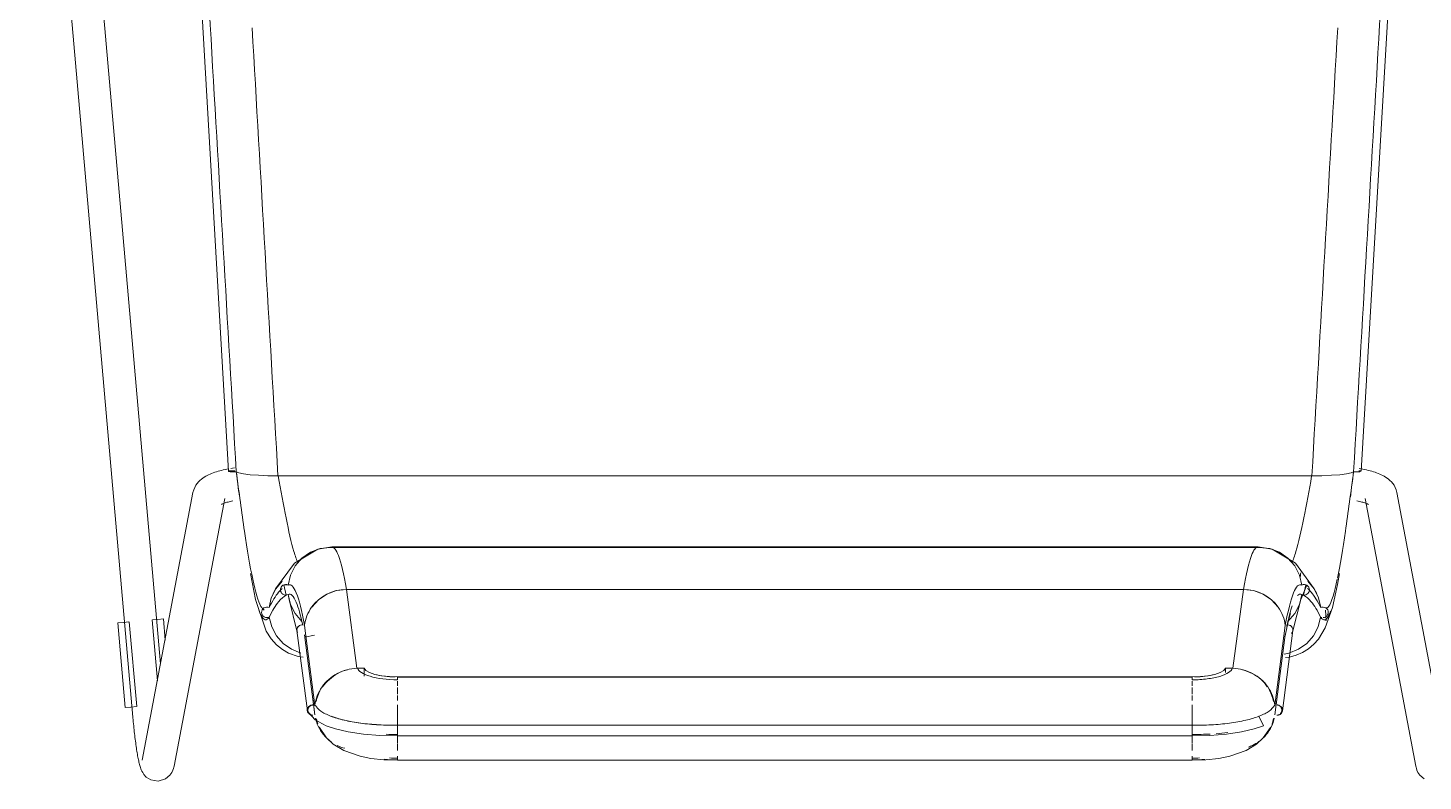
# Model space of a CAD drawing. Header units: millimetres. Extents: x 155927 to 295199, y -4084 to 97293.
# Drawn here: x 211228 to 211745, y 11464 to 11743 of the extents above; entities that cross this region are included whole.
import ezdxf

# ---------------------------------------------------------------- set-up
doc = ezdxf.new("R2010")
doc.units = ezdxf.units.MM
doc.header["$MEASUREMENT"] = 0
doc.layers.add('I-FURN', color=8, linetype='CONTINUOUS', lineweight=9)

msp = doc.modelspace()

# ---------------------------------------------------------------- linework, layer by layer
at = {"layer": 'I-FURN'}
for p, q in [((211227.78, 11930.76), (211266.73, 11487.43)), ((211277.03, 11507.3), (211239.74, 11931.81)), ((211282.93, 11910.63), (211302.21, 11578.72)), ((211741.74, 11910.63), (211722.45, 11578.72)), ((211297.13, 11578.36), (211297.73, 11578.56)), ((211297.73, 11578.56), (211298.35, 11578.74)), ((211298.35, 11578.74), (211298.98, 11578.91)), ((211298.98, 11578.91), (211299.62, 11579.07)), ((211299.62, 11579.07), (211300.28, 11579.23)), ((211300.28, 11579.23), (211300.95, 11579.37)), ((211300.95, 11579.37), (211301.63, 11579.5)), ((211301.63, 11579.5), (211302.32, 11579.63)), ((211302.21, 11578.72), (211302.28, 11578.78)), ((211302.29, 11578.67), (211302.21, 11578.72)), ((211302.28, 11578.78), (211302.22, 11578.72)), ((211302.22, 11578.72), (211302.29, 11578.67)), ((211302.46, 11578.83), (211302.28, 11578.78)), ((211302.28, 11578.78), (211302.46, 11578.83)), ((211302.29, 11578.67), (211302.48, 11578.62)), ((211302.48, 11578.62), (211302.29, 11578.67)), ((211302.75, 11578.87), (211302.46, 11578.83)), ((211302.46, 11578.83), (211302.75, 11578.87)), ((211302.48, 11578.62), (211302.78, 11578.58)), ((211302.78, 11578.57), (211302.48, 11578.62)), ((211303.13, 11578.9), (211302.75, 11578.87)), ((211302.75, 11578.87), (211303.13, 11578.9)), ((211302.78, 11578.58), (211303.17, 11578.54)), ((211303.16, 11578.54), (211302.78, 11578.57)), ((211303.02, 11579.75), (211303.74, 11579.85)), ((211303.58, 11578.93), (211303.13, 11578.9)), ((211303.13, 11578.9), (211303.58, 11578.93)), ((211303.62, 11578.52), (211303.16, 11578.54)), ((211303.17, 11578.54), (211303.62, 11578.52)), ((211304.08, 11578.94), (211303.58, 11578.93)), ((211303.58, 11578.93), (211304.07, 11578.94)), ((211303.62, 11578.52), (211304.11, 11578.51)), ((211304.11, 11578.51), (211303.62, 11578.52)), ((211303.74, 11579.85), (211304.47, 11579.95)), ((211304.07, 11578.94), (211304.57, 11578.93)), ((211304.57, 11578.93), (211304.08, 11578.94)), ((211304.11, 11578.51), (211304.61, 11578.52)), ((211304.61, 11578.52), (211304.11, 11578.51)), ((211304.61, 11578.52), (211305.08, 11578.53)), ((211305.08, 11578.53), (211304.61, 11578.52)), ((211305.98, 11578.13), (211305.08, 11578.53)), ((211305.08, 11578.53), (211305.98, 11578.13)), ((211719.58, 11578.53), (211718.68, 11578.13)), ((211718.68, 11578.13), (211719.58, 11578.53)), ((211719.58, 11578.53), (211720.05, 11578.52)), ((211720.05, 11578.52), (211719.58, 11578.53)), ((211720.05, 11578.52), (211720.55, 11578.51)), ((211720.55, 11578.51), (211720.05, 11578.52)), ((211720.55, 11578.51), (211721.04, 11578.52)), ((211721.05, 11578.52), (211720.55, 11578.51)), ((211721.04, 11578.52), (211721.5, 11578.54)), ((211721.5, 11578.54), (211721.05, 11578.52)), ((211721.5, 11578.54), (211721.88, 11578.58)), ((211721.89, 11578.57), (211721.5, 11578.54)), ((211721.91, 11578.87), (211721.53, 11578.9)), ((211721.53, 11578.9), (211721.91, 11578.87)), ((211722.34, 11579.63), (211721.64, 11579.75)), ((211721.88, 11578.58), (211722.18, 11578.62)), ((211722.19, 11578.62), (211721.89, 11578.57)), ((211722.2, 11578.83), (211721.91, 11578.87)), ((211721.91, 11578.87), (211722.2, 11578.83)), ((211723.04, 11579.5), (211722.34, 11579.63)), ((211722.45, 11578.72), (211722.38, 11578.78)), ((211722.39, 11578.78), (211722.45, 11578.72)), ((211723.72, 11579.37), (211723.04, 11579.5)), ((211724.39, 11579.23), (211723.72, 11579.37)), ((211725.04, 11579.07), (211724.39, 11579.23)), ((211725.69, 11578.91), (211725.04, 11579.07)), ((211726.32, 11578.74), (211725.69, 11578.91)), ((211726.93, 11578.56), (211726.32, 11578.74)), ((211727.54, 11578.36), (211726.93, 11578.56)), ((211289.65, 11572.76), (211290.08, 11573.55)), ((211290.08, 11573.55), (211290.57, 11574.24)), ((211290.57, 11574.24), (211291.08, 11574.83)), ((211291.08, 11574.83), (211291.6, 11575.35)), ((211291.6, 11575.35), (211292.13, 11575.8)), ((211292.13, 11575.8), (211292.66, 11576.21)), ((211292.66, 11576.21), (211293.2, 11576.56)), ((211293.2, 11576.56), (211293.74, 11576.89)), ((211293.74, 11576.89), (211294.27, 11577.18)), ((211294.27, 11577.18), (211294.82, 11577.45)), ((211294.82, 11577.45), (211295.38, 11577.7)), ((211295.38, 11577.7), (211295.95, 11577.94)), ((211295.95, 11577.94), (211296.54, 11578.16)), ((211296.54, 11578.16), (211297.13, 11578.36)), ((211307.72, 11577.77), (211305.98, 11578.13)), ((211305.98, 11578.13), (211307.73, 11577.77)), ((211310.19, 11577.46), (211307.73, 11577.77)), ((211307.73, 11577.77), (211310.23, 11577.45)), ((211313.28, 11577.22), (211310.22, 11577.45)), ((211310.23, 11577.45), (211313.33, 11577.22)), ((211316.8, 11577.06), (211313.33, 11577.22)), ((211313.33, 11577.22), (211316.86, 11577.06)), ((211316.86, 11577.06), (211320.63, 11577)), ((211320.55, 11577), (211317.27, 11577.05)), ((211320.63, 11577), (211704.03, 11577)), ((211704.03, 11577), (211320.63, 11577)), ((211704.03, 11577), (211707.8, 11577.06)), ((211707.8, 11577.06), (211704.11, 11577)), ((211707.8, 11577.06), (211711.34, 11577.22)), ((211711.34, 11577.22), (211707.86, 11577.06)), ((211711.34, 11577.22), (211714.44, 11577.45)), ((211714.44, 11577.45), (211711.38, 11577.22)), ((211714.44, 11577.45), (211716.93, 11577.77)), ((211716.93, 11577.77), (211714.47, 11577.46)), ((211716.93, 11577.77), (211718.68, 11578.13)), ((211718.68, 11578.13), (211716.94, 11577.77)), ((211728.13, 11578.16), (211727.54, 11578.36)), ((211728.71, 11577.94), (211728.13, 11578.16)), ((211729.28, 11577.7), (211728.71, 11577.94)), ((211729.84, 11577.45), (211729.28, 11577.7)), ((211730.39, 11577.18), (211729.84, 11577.45)), ((211730.93, 11576.89), (211730.39, 11577.18)), ((211731.47, 11576.56), (211730.93, 11576.89)), ((211732, 11576.21), (211731.47, 11576.56)), ((211732.54, 11575.8), (211732, 11576.21)), ((211733.07, 11575.35), (211732.54, 11575.8)), ((211733.59, 11574.83), (211733.07, 11575.35)), ((211734.1, 11574.24), (211733.59, 11574.83)), ((211734.58, 11573.55), (211734.1, 11574.24)), ((211735.02, 11572.76), (211734.58, 11573.55)), ((211289.02, 11570.88), (211270.21, 11471.58)), ((211282, 11469.35), (211300.81, 11568.64)), ((211289.02, 11570.88), (211289.28, 11571.86)), ((211289.28, 11571.86), (211289.65, 11572.76)), ((211723.85, 11568.64), (211742.66, 11469.35)), ((211735.38, 11571.86), (211735.02, 11572.76)), ((211735.64, 11570.88), (211735.38, 11571.86)), ((211754.45, 11471.58), (211735.64, 11570.88)), ((211299.59, 11566.41), (211299.62, 11566.43)), ((211299.62, 11566.43), (211299.69, 11566.47)), ((211299.69, 11566.47), (211299.78, 11566.52)), ((211299.78, 11566.52), (211299.93, 11566.59)), ((211299.93, 11566.59), (211300.13, 11566.68)), ((211300.13, 11566.68), (211300.36, 11566.77)), ((211300.36, 11566.77), (211300.63, 11566.88)), ((211300.63, 11566.88), (211300.93, 11566.98)), ((211300.93, 11566.98), (211301.27, 11567.09)), ((211301.27, 11567.09), (211301.63, 11567.2)), ((211301.63, 11567.2), (211302.03, 11567.31)), ((211302.03, 11567.31), (211302.45, 11567.41)), ((211302.45, 11567.41), (211302.89, 11567.52)), ((211302.89, 11567.52), (211303.36, 11567.62)), ((211303.36, 11567.62), (211303.86, 11567.71)), ((211721.3, 11567.62), (211720.81, 11567.71)), ((211721.77, 11567.52), (211721.3, 11567.62)), ((211722.22, 11567.41), (211721.77, 11567.52)), ((211722.64, 11567.31), (211722.22, 11567.41)), ((211723.03, 11567.2), (211722.64, 11567.31)), ((211723.4, 11567.09), (211723.03, 11567.2)), ((211723.73, 11566.98), (211723.4, 11567.09)), ((211724.04, 11566.88), (211723.73, 11566.98)), ((211724.31, 11566.77), (211724.04, 11566.88)), ((211724.54, 11566.68), (211724.31, 11566.77)), ((211724.73, 11566.59), (211724.54, 11566.68)), ((211724.89, 11566.52), (211724.73, 11566.59)), ((211724.97, 11566.47), (211724.89, 11566.52)), ((211725.05, 11566.43), (211724.97, 11566.47)), ((211725.07, 11566.41), (211725.05, 11566.43)), ((211335.29, 11549.79), (211326.64, 11544.67)), ((211332.58, 11548.67), (211329.44, 11546.5)), ((211329.45, 11546.49), (211332.58, 11548.66)), ((211335.44, 11549.86), (211332.26, 11548.49)), ((211336.15, 11550.03), (211332.58, 11548.67)), ((211332.58, 11548.66), (211336.15, 11550.02)), ((211340.48, 11550.65), (211335.44, 11549.86)), ((211336.15, 11550.02), (211339.94, 11550.5)), ((211339.94, 11550.5), (211336.15, 11550.03)), ((211339.94, 11550.5), (211684.72, 11550.5)), ((211684.72, 11550.5), (211339.94, 11550.5)), ((211379.39, 11550.66), (211340.48, 11550.66)), ((211684.19, 11550.66), (211379.39, 11550.66)), ((211684.19, 11550.65), (211689.22, 11549.86)), ((211684.72, 11550.5), (211688.51, 11550.02)), ((211688.52, 11550.03), (211684.72, 11550.5)), ((211688.51, 11550.02), (211692.08, 11548.66)), ((211692.09, 11548.67), (211688.52, 11550.03)), ((211689.22, 11549.86), (211692.4, 11548.49)), ((211689.38, 11549.79), (211698.03, 11544.67)), ((211692.08, 11548.66), (211695.22, 11546.49)), ((211695.22, 11546.5), (211692.09, 11548.67)), ((211326.64, 11544.67), (211319.65, 11535.14)), ((211326.93, 11543.62), (211325.18, 11540.23)), ((211325.19, 11540.23), (211326.94, 11543.61)), ((211329.44, 11546.5), (211326.93, 11543.62)), ((211326.94, 11543.61), (211329.45, 11546.49)), ((211697.73, 11543.62), (211695.22, 11546.5)), ((211695.22, 11546.49), (211697.73, 11543.61)), ((211699.48, 11540.23), (211697.73, 11543.62)), ((211697.73, 11543.61), (211699.48, 11540.23)), ((211698.03, 11544.67), (211705.01, 11535.14)), ((211310.32, 11540.81), (211312.23, 11531.15)), ((211322.11, 11537.9), (211319.7, 11535.06)), ((211319.71, 11535.06), (211322.11, 11537.9)), ((211325.18, 11540.23), (211324.29, 11536.51)), ((211700.38, 11536.51), (211699.48, 11540.23)), ((211702.56, 11537.9), (211704.95, 11535.06)), ((211704.96, 11535.06), (211702.56, 11537.9)), ((211713.61, 11536.74), (211714.34, 11540.81)), ((211319.7, 11535.06), (211318.06, 11531.74)), ((211318.07, 11531.73), (211319.71, 11535.06)), ((211319.65, 11535.14), (211318.76, 11533.39)), ((211321.45, 11534.76), (211321.52, 11535.25)), ((211321.51, 11535.25), (211321.45, 11534.76)), ((211321.52, 11534.27), (211321.45, 11534.76)), ((211321.45, 11534.76), (211321.51, 11534.27)), ((211321.7, 11535.71), (211321.51, 11535.25)), ((211321.51, 11534.27), (211321.7, 11533.81)), ((211321.52, 11535.25), (211321.71, 11535.71)), ((211321.71, 11533.81), (211321.52, 11534.27)), ((211322, 11536.11), (211321.7, 11535.71)), ((211321.7, 11533.81), (211322, 11533.4)), ((211321.71, 11535.71), (211322, 11536.11)), ((211322, 11533.41), (211321.71, 11533.81)), ((211322, 11536.11), (211322.38, 11536.43)), ((211322.38, 11536.43), (211322, 11536.11)), ((211322.38, 11533.09), (211322, 11533.41)), ((211322, 11533.4), (211322.38, 11533.09)), ((211322.38, 11536.43), (211322.83, 11536.63)), ((211322.83, 11536.63), (211322.38, 11536.43)), ((211322.83, 11532.89), (211322.38, 11533.09)), ((211322.38, 11533.09), (211322.83, 11532.89)), ((211325.36, 11536.53), (211322.48, 11536.48)), ((211322.77, 11536.61), (211323.61, 11532.72)), ((211322.83, 11536.63), (211323.32, 11536.71)), ((211323.32, 11536.71), (211322.83, 11536.63)), ((211323.32, 11532.81), (211322.83, 11532.89)), ((211322.83, 11532.89), (211323.32, 11532.8)), ((211323.32, 11536.71), (211323.82, 11536.67)), ((211323.82, 11536.67), (211323.32, 11536.71)), ((211323.82, 11532.85), (211323.32, 11532.81)), ((211323.32, 11532.8), (211323.82, 11532.84)), ((211323.82, 11536.67), (211324.29, 11536.51)), ((211324.29, 11536.51), (211323.82, 11536.67)), ((211324.29, 11533.01), (211323.82, 11532.85)), ((211323.82, 11532.84), (211324.29, 11533)), ((211324.29, 11533), (211325.18, 11529.29)), ((211324.65, 11531.16), (211324.32, 11533.02)), ((211338.66, 11533.11), (211335.55, 11531.03)), ((211342.21, 11534.43), (211338.66, 11533.11)), ((211345.98, 11534.9), (211342.21, 11534.43)), ((211349.84, 11505.63), (211345.98, 11534.9)), ((211345.98, 11534.9), (211678.69, 11534.9)), ((211678.69, 11534.9), (211345.98, 11534.9)), ((211678.69, 11534.9), (211674.83, 11505.63)), ((211682.46, 11534.43), (211678.69, 11534.9)), ((211686, 11533.11), (211682.46, 11534.43)), ((211689.12, 11531.03), (211686, 11533.11)), ((211699.48, 11529.29), (211700.38, 11533)), ((211700.02, 11531.16), (211702.19, 11536.48)), ((211700.37, 11536.51), (211700.84, 11536.67)), ((211700.84, 11532.85), (211700.37, 11533.01)), ((211700.85, 11536.67), (211700.38, 11536.51)), ((211700.38, 11533), (211700.85, 11532.84)), ((211700.84, 11536.67), (211701.34, 11536.71)), ((211701.34, 11532.81), (211700.84, 11532.85)), ((211701.34, 11536.71), (211700.85, 11536.67)), ((211700.85, 11532.84), (211701.34, 11532.8)), ((211701.05, 11532.72), (211701.89, 11536.61)), ((211701.34, 11536.71), (211701.83, 11536.63)), ((211701.84, 11536.63), (211701.34, 11536.71)), ((211701.83, 11532.89), (211701.34, 11532.81)), ((211701.34, 11532.8), (211701.84, 11532.89)), ((211701.83, 11536.63), (211702.28, 11536.43)), ((211702.28, 11533.09), (211701.83, 11532.89)), ((211702.29, 11536.43), (211701.84, 11536.63)), ((211701.84, 11532.89), (211702.29, 11533.09)), ((211702.28, 11536.43), (211702.67, 11536.11)), ((211702.67, 11533.41), (211702.28, 11533.09)), ((211702.67, 11536.11), (211702.29, 11536.43)), ((211702.29, 11533.09), (211702.67, 11533.4)), ((211702.67, 11536.11), (211702.96, 11535.71)), ((211702.96, 11535.71), (211702.67, 11536.11)), ((211702.96, 11533.81), (211702.67, 11533.41)), ((211702.67, 11533.4), (211702.96, 11533.81)), ((211702.96, 11535.71), (211703.15, 11535.25)), ((211703.15, 11535.25), (211702.96, 11535.71)), ((211703.15, 11534.27), (211702.96, 11533.81)), ((211702.96, 11533.81), (211703.15, 11534.27)), ((211703.15, 11535.25), (211703.21, 11534.76)), ((211703.22, 11534.76), (211703.15, 11535.25)), ((211703.21, 11534.76), (211703.15, 11534.27)), ((211703.15, 11534.27), (211703.22, 11534.76)), ((211704.95, 11535.06), (211706.59, 11531.73)), ((211706.6, 11531.74), (211704.96, 11535.06)), ((211705.01, 11535.14), (211705.9, 11533.39)), ((211711.72, 11528.22), (211713.61, 11536.74)), ((211312.23, 11531.15), (211316.22, 11519.43)), ((211314.51, 11526.83), (211314.45, 11526.34)), ((211314.46, 11526.34), (211314.52, 11526.82)), ((211314.7, 11527.29), (211314.51, 11526.83)), ((211314.52, 11526.82), (211314.7, 11527.28)), ((211314.7, 11527.28), (211314.99, 11527.69)), ((211314.98, 11527.69), (211314.7, 11527.29)), ((211315.36, 11528.01), (211314.98, 11527.69)), ((211314.99, 11527.69), (211315.37, 11528)), ((211315.81, 11528.21), (211315.36, 11528.01)), ((211315.37, 11528), (211315.82, 11528.21)), ((211316.3, 11528.3), (211315.81, 11528.21)), ((211315.82, 11528.21), (211316.31, 11528.3)), ((211316.8, 11528.27), (211316.3, 11528.3)), ((211316.31, 11528.3), (211316.81, 11528.27)), ((211317.28, 11528.12), (211316.8, 11528.27)), ((211316.81, 11528.27), (211317.28, 11528.12)), ((211318.06, 11531.74), (211317.28, 11528.12)), ((211317.28, 11528.12), (211318.07, 11531.73)), ((211327.61, 11519.54), (211324.65, 11531.16)), ((211325.18, 11529.29), (211326.93, 11525.9)), ((211335.55, 11531.03), (211333.06, 11528.29)), ((211691.61, 11528.29), (211689.12, 11531.03)), ((211697.05, 11519.54), (211700.02, 11531.16)), ((211697.73, 11525.9), (211699.48, 11529.29)), ((211706.59, 11531.73), (211707.39, 11528.12)), ((211707.39, 11528.12), (211706.6, 11531.74)), ((211707.39, 11528.12), (211707.86, 11528.27)), ((211707.86, 11528.27), (211707.39, 11528.12)), ((211707.86, 11528.27), (211708.36, 11528.3)), ((211708.36, 11528.3), (211707.86, 11528.27)), ((211708.36, 11528.3), (211708.85, 11528.21)), ((211708.85, 11528.21), (211708.36, 11528.3)), ((211708.85, 11528.21), (211709.3, 11528)), ((211709.3, 11528.01), (211708.85, 11528.21)), ((211709.04, 11520.59), (211711.72, 11528.22)), ((211709.41, 11523.39), (211709.22, 11527.24)), ((211709.68, 11527.69), (211709.3, 11528.01)), ((211709.3, 11528), (211709.68, 11527.69)), ((211709.68, 11527.69), (211709.97, 11527.28)), ((211709.97, 11527.29), (211709.68, 11527.69)), ((211710.15, 11526.83), (211709.97, 11527.29)), ((211709.97, 11527.28), (211710.15, 11526.82)), ((211710.21, 11526.34), (211710.15, 11526.83)), ((211710.15, 11526.82), (211710.21, 11526.34)), ((211261.16, 11522.45), (211263.2, 11522.63)), ((211263.92, 11491.04), (211261.16, 11522.45)), ((211263.2, 11522.63), (211265.26, 11522.81)), ((211268.15, 11491.41), (211265.39, 11522.82)), ((211273.84, 11523.57), (211275.82, 11500.96)), ((211273.96, 11523.58), (211276.02, 11523.76)), ((211276.02, 11523.76), (211278.07, 11523.94)), ((211278.76, 11516.04), (211278.07, 11523.94)), ((211314.45, 11526.34), (211314.53, 11525.85)), ((211314.53, 11525.85), (211314.46, 11526.34)), ((211314.73, 11525.4), (211314.53, 11525.85)), ((211314.53, 11525.85), (211314.72, 11525.4)), ((211314.72, 11525.4), (211315.02, 11525)), ((211315.03, 11525.01), (211314.73, 11525.4)), ((211315.02, 11525), (211315.41, 11524.7)), ((211315.41, 11524.7), (211315.03, 11525.01)), ((211315.87, 11524.51), (211315.41, 11524.7)), ((211315.41, 11524.7), (211315.87, 11524.5)), ((211316.36, 11524.43), (211315.87, 11524.51)), ((211315.87, 11524.5), (211316.36, 11524.43)), ((211316.86, 11524.47), (211316.36, 11524.43)), ((211316.36, 11524.43), (211316.86, 11524.47)), ((211317.33, 11524.64), (211316.86, 11524.47)), ((211316.86, 11524.47), (211317.33, 11524.64)), ((211317.33, 11524.64), (211318.23, 11521.01)), ((211326.93, 11525.9), (211329.44, 11523.02)), ((211328.97, 11521.64), (211328.52, 11521.45)), ((211329.46, 11521.72), (211328.97, 11521.64)), ((211329.96, 11521.68), (211329.46, 11521.72)), ((211334.27, 11491.83), (211330.43, 11521.53)), ((211690.39, 11491.83), (211694.24, 11521.53)), ((211695.47, 11523.49), (211694.09, 11517.2)), ((211695.2, 11521.72), (211694.71, 11521.68)), ((211695.69, 11521.64), (211695.2, 11521.72)), ((211695.22, 11523.02), (211697.73, 11525.9)), ((211696.22, 11525.93), (211695.47, 11523.49)), ((211696.15, 11521.45), (211695.69, 11521.64)), ((211706.43, 11521.01), (211707.33, 11524.64)), ((211707.8, 11524.47), (211707.33, 11524.64)), ((211707.33, 11524.64), (211707.81, 11524.47)), ((211708.24, 11523.71), (211709.41, 11523.39)), ((211708.8, 11524.51), (211708.3, 11524.43)), ((211708.3, 11524.43), (211708.8, 11524.5)), ((211709.25, 11524.7), (211708.8, 11524.51)), ((211708.8, 11524.5), (211709.25, 11524.7)), ((211709.64, 11525.01), (211709.25, 11524.7)), ((211709.25, 11524.7), (211709.64, 11525)), ((211709.94, 11525.4), (211709.64, 11525.01)), ((211709.64, 11525), (211709.94, 11525.4)), ((211710.13, 11525.85), (211709.94, 11525.4)), ((211709.94, 11525.4), (211710.14, 11525.85)), ((211710.21, 11526.34), (211710.13, 11525.85)), ((211710.14, 11525.85), (211710.21, 11526.34)), ((211316.22, 11519.43), (211318.03, 11516.61)), ((211318.03, 11516.61), (211320.02, 11514.36)), ((211318.23, 11521.01), (211319.97, 11517.69)), ((211319.97, 11517.69), (211322.45, 11514.86)), ((211327.65, 11520.32), (211327.58, 11519.85)), ((211327.58, 11519.85), (211327.65, 11519.39)), ((211327.6, 11519.62), (211331.45, 11489.84)), ((211327.84, 11520.76), (211327.65, 11520.32)), ((211327.65, 11519.39), (211327.84, 11518.94)), ((211328.14, 11521.15), (211327.84, 11520.76)), ((211328.52, 11521.45), (211328.14, 11521.15)), ((211330.45, 11517.98), (211334.29, 11488.29)), ((211330.57, 11517.2), (211334.06, 11517.89)), ((211690.37, 11488.29), (211694.22, 11517.98)), ((211693.21, 11489.84), (211697.07, 11519.62)), ((211696.53, 11521.15), (211696.15, 11521.45)), ((211696.82, 11520.76), (211696.53, 11521.15)), ((211696.53, 11518.56), (211696.83, 11518.94)), ((211697.01, 11520.32), (211696.82, 11520.76)), ((211696.83, 11518.94), (211697.01, 11519.39)), ((211697.08, 11519.85), (211697.01, 11520.32)), ((211697.01, 11519.39), (211697.08, 11519.85)), ((211702.21, 11514.86), (211704.69, 11517.69)), ((211704.69, 11517.69), (211706.43, 11521.01)), ((211704.8, 11514.52), (211706.54, 11516.48)), ((211706.54, 11516.48), (211709.04, 11520.59)), ((211320.02, 11514.36), (211322.19, 11512.58)), ((211322.19, 11512.58), (211324.46, 11511.24)), ((211322.45, 11514.86), (211325.54, 11512.69)), ((211324.46, 11511.24), (211328.06, 11509.95)), ((211325.54, 11512.69), (211329.05, 11511.28)), ((211695.61, 11511.29), (211693.87, 11510.92)), ((211693.87, 11510.92), (211695.61, 11511.28)), ((211695.61, 11511.28), (211699.13, 11512.69)), ((211698.26, 11510.43), (211700.63, 11511.46)), ((211699.13, 11512.69), (211702.21, 11514.86)), ((211700.63, 11511.46), (211702.82, 11512.83)), ((211702.82, 11512.83), (211704.8, 11514.52)), ((211328.06, 11509.95), (211329.84, 11509.72)), ((211694.33, 11509.62), (211695.75, 11509.77)), ((211695.75, 11509.77), (211698.26, 11510.43)), ((211352.55, 11505.69), (211349.84, 11505.63)), ((211352.55, 11505.69), (211352.55, 11502.69)), ((211353.19, 11504.83), (211352.55, 11505.69)), ((211354.54, 11504.05), (211353.19, 11504.83)), ((211356.53, 11503.37), (211354.54, 11504.05)), ((211359.02, 11502.86), (211356.53, 11503.37)), ((211361.87, 11502.55), (211359.02, 11502.86)), ((211364.91, 11502.44), (211361.87, 11502.55)), ((211659.76, 11502.44), (211364.91, 11502.44)), ((211364.91, 11502.38), (211659.76, 11502.38)), ((211364.91, 11499.11), (211364.91, 11500.85)), ((211662.8, 11502.55), (211659.76, 11502.44)), ((211659.76, 11500.85), (211659.76, 11499.11)), ((211665.65, 11502.86), (211662.8, 11502.55)), ((211668.14, 11503.37), (211665.65, 11502.86)), ((211670.12, 11504.05), (211668.14, 11503.37)), ((211671.47, 11504.83), (211670.12, 11504.05)), ((211672.11, 11505.69), (211671.47, 11504.83)), ((211672.11, 11504.03), (211672.11, 11505.69)), ((211674.83, 11505.63), (211672.11, 11505.69)), ((211364.91, 11496.06), (211364.91, 11498.53)), ((211659.76, 11498.53), (211659.76, 11496.06)), ((211265.96, 11491.22), (211263.92, 11491.04)), ((211268.02, 11491.4), (211265.96, 11491.22)), ((211334.14, 11489.48), (211333.52, 11494.25)), ((211364.91, 11493.7), (211364.91, 11495.54)), ((211364.91, 11488.51), (211364.91, 11492.07)), ((211659.76, 11495.54), (211659.76, 11493.7)), ((211659.76, 11492.07), (211659.76, 11488.51)), ((211690.83, 11491.82), (211691.14, 11494.26)), ((211266.74, 11487.28), (211266.73, 11487.43)), ((211266.81, 11486.52), (211266.74, 11487.28)), ((211266.88, 11485.77), (211266.81, 11486.52)), ((211266.95, 11485.03), (211266.88, 11485.77)), ((211334.36, 11486.44), (211331.81, 11489.35)), ((211338.48, 11484.26), (211334.36, 11486.44)), ((211340.24, 11487.8), (211343.67, 11486.71)), ((211343.67, 11486.71), (211348.11, 11485.74)), ((211348.11, 11485.74), (211352.12, 11485.15)), ((211364.91, 11488.32), (211364.91, 11484.51)), ((211364.91, 11484.51), (211364.91, 11488.32)), ((211659.76, 11484.51), (211659.76, 11488.32)), ((211659.76, 11488.32), (211659.76, 11484.51)), ((211686.19, 11484.26), (211684.43, 11487.8)), ((211267.03, 11484.28), (211266.95, 11485.03)), ((211267.1, 11483.54), (211267.03, 11484.28)), ((211267.18, 11482.81), (211267.1, 11483.54)), ((211267.26, 11482.08), (211267.18, 11482.81)), ((211267.34, 11481.36), (211267.26, 11482.08)), ((211267.43, 11480.66), (211267.34, 11481.36)), ((211267.51, 11479.96), (211267.43, 11480.66)), ((211335.94, 11483.65), (211335.84, 11483.85)), ((211338.61, 11479.76), (211335.94, 11483.65)), ((211341.93, 11483.1), (211338.48, 11484.26)), ((211346.62, 11482), (211341.93, 11483.1)), ((211352.24, 11481.16), (211346.62, 11482)), ((211352.12, 11485.15), (211358.68, 11484.61)), ((211358.36, 11480.67), (211352.24, 11481.16)), ((211364.91, 11480.57), (211358.36, 11480.67)), ((211358.68, 11484.61), (211364.91, 11484.54)), ((211659.76, 11484.54), (211364.91, 11484.54)), ((211364.91, 11480.58), (211364.91, 11484.53)), ((211364.91, 11484.53), (211364.91, 11484.43)), ((211364.91, 11484.43), (211364.91, 11484.2)), ((211364.91, 11484.2), (211364.91, 11483.87)), ((211364.91, 11483.87), (211364.91, 11483.45)), ((211364.91, 11483.45), (211364.91, 11482.98)), ((211364.91, 11482.98), (211364.91, 11482.48)), ((211364.91, 11482.48), (211364.91, 11481.99)), ((211364.91, 11481.99), (211364.91, 11481.54)), ((211364.91, 11481.54), (211364.91, 11481.15)), ((211364.91, 11481.15), (211364.91, 11480.84)), ((211364.91, 11480.84), (211364.91, 11480.64)), ((211364.91, 11480.82), (211364.91, 11477.79)), ((211364.91, 11477.8), (211364.91, 11480.82)), ((211364.91, 11480.64), (211364.91, 11480.57)), ((211364.91, 11480.57), (211659.76, 11480.57)), ((211659.76, 11484.43), (211659.76, 11480.58)), ((211659.76, 11484.2), (211659.76, 11484.43)), ((211659.76, 11483.87), (211659.76, 11484.2)), ((211659.76, 11483.45), (211659.76, 11483.87)), ((211659.76, 11482.98), (211659.76, 11483.45)), ((211659.76, 11482.48), (211659.76, 11482.98)), ((211659.76, 11481.99), (211659.76, 11482.48)), ((211659.76, 11481.54), (211659.76, 11481.99)), ((211659.76, 11481.15), (211659.76, 11481.54)), ((211659.76, 11480.84), (211659.76, 11481.15)), ((211659.76, 11480.64), (211659.76, 11480.84)), ((211659.76, 11477.79), (211659.76, 11480.82)), ((211659.76, 11480.82), (211659.76, 11477.8)), ((211659.76, 11480.57), (211666.3, 11480.67)), ((211659.76, 11480.57), (211659.76, 11480.64)), ((211666.3, 11480.67), (211672.42, 11481.16)), ((211672.42, 11481.16), (211678.04, 11482)), ((211678.04, 11482), (211682.73, 11483.1)), ((211682.73, 11483.1), (211686.19, 11484.26)), ((211686.05, 11479.76), (211688.73, 11483.65)), ((211688.73, 11483.65), (211688.83, 11483.85)), ((211267.6, 11479.27), (211267.51, 11479.96)), ((211267.68, 11478.59), (211267.6, 11479.27)), ((211267.77, 11477.93), (211267.68, 11478.59)), ((211267.86, 11477.28), (211267.77, 11477.93)), ((211267.95, 11476.65), (211267.86, 11477.28)), ((211268.04, 11476.03), (211267.95, 11476.65)), ((211268.13, 11475.42), (211268.04, 11476.03)), ((211268.22, 11474.84), (211268.13, 11475.42)), ((211341.09, 11477.46), (211338.61, 11479.76)), ((211344.97, 11475.07), (211341.09, 11477.46)), ((211351.02, 11472.95), (211344.97, 11475.07)), ((211364.91, 11475.06), (211364.91, 11477.64)), ((211659.76, 11477.64), (211659.76, 11475.06)), ((211673.65, 11472.95), (211679.69, 11475.07)), ((211679.69, 11475.07), (211683.58, 11477.46)), ((211683.58, 11477.46), (211686.05, 11479.76)), ((211268.32, 11474.27), (211268.22, 11474.84)), ((211268.41, 11473.72), (211268.32, 11474.27)), ((211268.5, 11473.19), (211268.41, 11473.72)), ((211268.6, 11472.67), (211268.5, 11473.19)), ((211268.69, 11472.18), (211268.6, 11472.67)), ((211268.79, 11471.7), (211268.69, 11472.18)), ((211268.88, 11471.24), (211268.79, 11471.7)), ((211268.98, 11470.8), (211268.88, 11471.24)), ((211269.08, 11470.37), (211268.98, 11470.8)), ((211269.19, 11469.95), (211269.08, 11470.37)), ((211269.29, 11469.55), (211269.19, 11469.95)), ((211355.05, 11472.16), (211351.02, 11472.95)), ((211359.88, 11471.65), (211355.05, 11472.16)), ((211364.91, 11471.54), (211359.88, 11471.65)), ((211364.91, 11471.55), (211364.91, 11473.03)), ((211364.91, 11471.71), (211364.91, 11471.54)), ((211364.91, 11471.54), (211659.76, 11471.54)), ((211659.76, 11473.03), (211659.76, 11471.55)), ((211659.76, 11471.54), (211659.76, 11471.71)), ((211659.76, 11471.54), (211664.79, 11471.65)), ((211664.79, 11471.65), (211669.61, 11472.16)), ((211669.61, 11472.16), (211673.65, 11472.95)), ((211269.41, 11469.16), (211269.29, 11469.55)), ((211269.53, 11468.76), (211269.41, 11469.16)), ((211269.68, 11468.36), (211269.53, 11468.76)), ((211269.84, 11467.93), (211269.68, 11468.36)), ((211270.06, 11467.45), (211269.84, 11467.93)), ((211270.36, 11466.89), (211270.06, 11467.45)), ((211270.84, 11466.19), (211270.36, 11466.89)), ((211271.7, 11465.28), (211270.84, 11466.19)), ((211273.35, 11464.24), (211271.7, 11465.28)), ((211278.86, 11464.59), (211280.44, 11465.91)), ((211280.44, 11465.91), (211281.19, 11467)), ((211281.19, 11467), (211281.56, 11467.8)), ((211281.56, 11467.8), (211281.78, 11468.42)), ((211281.78, 11468.42), (211281.91, 11468.93)), ((211281.91, 11468.93), (211282, 11469.35)), ((211742.75, 11468.93), (211742.66, 11469.35)), ((211742.89, 11468.42), (211742.75, 11468.93)), ((211743.1, 11467.8), (211742.89, 11468.42)), ((211743.48, 11467), (211743.1, 11467.8)), ((211744.22, 11465.91), (211743.48, 11467)), ((211745.8, 11464.59), (211744.22, 11465.91)), ((211276.11, 11463.76), (211273.35, 11464.24)), ((211278.86, 11464.59), (211276.11, 11463.76))]:
    msp.add_line(p, q, dxfattribs=at)
for centre, major_axis, ratio, start_param, end_param in [((211346.11, 11519.84), (-15.78, 0), 0.955139, 4.720632, 5.68731), ((211678.56, 11519.84), (-15.78, 0), 0.955139, 3.737469, 4.704147), ((211346.11, 11519.84), (-15.78, 0), 0.955139, 5.687432, 5.928979), ((211678.56, 11519.84), (-15.78, 0), 0.955139, 3.495799, 3.737346), ((211329.55, 11519.85), (-1.96, 0), 0.955139, 4.501447, 6.790779), ((211346.11, 11519.84), (-15.78, 0), 0.955139, 5.929149, 6.170649), ((211678.56, 11519.84), (-15.78, 0), 0.955139, 3.254129, 3.495629), ((211695.12, 11519.85), (-1.96, 0), 0.955139, 2.379629, 4.923331), ((211364.91, 11487.29), (0, -15.75), 0.000004, 3.431839, 3.614078), ((211659.76, 11487.29), (0, -15.75), 0.000004, 2.669107, 2.851347), ((211364.91, 11475.81), (-12.4, 0), 0.287441, 1.332781, 1.570796), ((211659.76, 11475.81), (12.4, 0), 0.287441, 4.712389, 4.932602)]:
    msp.add_ellipse(centre, major_axis=major_axis, ratio=ratio, start_param=start_param, end_param=end_param, dxfattribs=at)
for points in [[(211305.08, 11578.53), (211301.86, 11633.77), (211295.42, 11744.36), (211288.98, 11855.13), (211285.76, 11910.53)], [(211719.58, 11578.53), (211722.8, 11633.77), (211729.24, 11744.36), (211735.68, 11855.13), (211738.9, 11910.53)], [(211320.55, 11577), (211317.36, 11632.36), (211314.16, 11687.78), (211310.97, 11743.25)], [(211713.7, 11743.25), (211710.5, 11687.78), (211707.31, 11632.36), (211704.11, 11577)], [(211305.1, 11578.52), (211305.48, 11575.46), (211305.87, 11572.37), (211306.26, 11569.32)], [(211719.57, 11578.52), (211719.17, 11575.4), (211718.78, 11572.24), (211718.38, 11569.12)], [(211340.48, 11550.65), (211340.3, 11550.65), (211340.12, 11550.6), (211339.94, 11550.5)], [(211684.72, 11550.5), (211684.55, 11550.6), (211684.37, 11550.65), (211684.19, 11550.65)], [(211324.29, 11536.51), (211325.31, 11537.06), (211327.36, 11535.09), (211329.41, 11527.03), (211330.43, 11521.53)], [(211700.37, 11536.51), (211699.35, 11537.06), (211697.3, 11535.09), (211695.26, 11527.03), (211694.24, 11521.53)], [(211699.98, 11540.98), (211699.93, 11540.51), (211699.87, 11540.04), (211699.82, 11539.58)], [(211700.37, 11533.01), (211699.83, 11533.3), (211699.29, 11533.16), (211698.74, 11532.59)], [(211696.84, 11528.85), (211696.18, 11526.96), (211695.52, 11524.15), (211694.86, 11521.11)], [(211349.84, 11505.63), (211348.54, 11505.59), (211346.04, 11505.23), (211342.44, 11503.81), (211339.29, 11501.62), (211336.77, 11498.78), (211335, 11495.44), (211334.42, 11493.07), (211334.27, 11491.83)], [(211364.91, 11501.31), (211361.12, 11501.37), (211353.72, 11502.34), (211350.34, 11504.5), (211350.08, 11505.62)], [(211356.53, 11503.33), (211358.58, 11502.78), (211361.3, 11502.49), (211364.07, 11502.4)], [(211674.58, 11505.61), (211674.45, 11505.06), (211673.51, 11503.96), (211670.19, 11502.56), (211665.39, 11501.6), (211661.65, 11501.34), (211659.76, 11501.31)], [(211660.6, 11502.39), (211663.38, 11502.44), (211665.92, 11502.8), (211668.14, 11503.33)], [(211690.39, 11491.83), (211690.24, 11493.07), (211689.66, 11495.44), (211687.9, 11498.78), (211685.37, 11501.62), (211682.22, 11503.81), (211678.62, 11505.23), (211676.12, 11505.59), (211674.83, 11505.63)], [(211334.73, 11493.34), (211335.05, 11494.73), (211335.55, 11496.1), (211336.25, 11497.35)], [(211688.41, 11497.34), (211689.1, 11496.08), (211689.51, 11494.72), (211689.84, 11493.33)], [(211333.51, 11492.01), (211333.68, 11492.02), (211333.85, 11492.02), (211334.01, 11491.98)], [(211364.91, 11484.51), (211362.56, 11484.46), (211357.91, 11484.54), (211351.05, 11485.17), (211344.91, 11486.28), (211339.84, 11487.81), (211336.14, 11489.7), (211334.83, 11491.11), (211334.48, 11491.84)], [(211690.19, 11491.84), (211689.84, 11491.11), (211688.53, 11489.7), (211686.06, 11488.44), (211684.6, 11487.87)], [(211335.36, 11484.95), (211335.11, 11485.57), (211334.96, 11486.23), (211334.82, 11486.88)], [(211689.92, 11486.95), (211689.77, 11486.27), (211689.56, 11485.59), (211689.31, 11484.94)], [(211364.91, 11481.11), (211363.48, 11481.08), (211362.06, 11481.09), (211360.64, 11481.12)], [(211666.36, 11481.21), (211664.18, 11481.1), (211661.98, 11481.07), (211659.76, 11481.11)], [(211672.91, 11481.79), (211671.5, 11481.61), (211670.05, 11481.44), (211668.57, 11481.33)], [(211342.52, 11477.02), (211343.41, 11476.59), (211344.33, 11476.18), (211345.3, 11475.95)], [(211364.91, 11471.63), (211363.19, 11471.62), (211361.52, 11471.7), (211359.94, 11471.85)], [(211664.36, 11471.82), (211662.89, 11471.69), (211661.34, 11471.62), (211659.76, 11471.63)]]:
    msp.add_open_spline(points, degree=3, dxfattribs=at)
for points, knots in [([(211305.08, 11578.53), (211306.1, 11570.98), (211308.13, 11555.77), (211311.18, 11537.33), (211313.62, 11529.03), (211315.04, 11527.43), (211315.45, 11527.24)], [0, 0, 0, 0, 0.25, 0.5, 0.75, 0.8499412, 0.8499412, 0.8499412, 0.8499412]), ([(211719.58, 11578.53), (211718.57, 11570.98), (211716.56, 11555.95), (211714.55, 11543.77), (211713.56, 11539.02)], [0, 0, 0, 0, 0.25, 0.494112, 0.494112, 0.494112, 0.494112]), ([(211327.93, 11544.73), (211327.44, 11545.88), (211325.98, 11550.12), (211323.55, 11560.84), (211321.61, 11571.62), (211320.63, 11577)], [0.375, 0.375, 0.375, 0.375, 0.5, 0.75, 1, 1, 1, 1]), ([(211704.03, 11577), (211703.06, 11571.62), (211701.11, 11560.84), (211698.68, 11550.12), (211697.22, 11545.88), (211696.73, 11544.73)], [0, 0, 0, 0, 0.25, 0.5, 0.625, 0.625, 0.625, 0.625]), ([(211345.98, 11534.9), (211344.97, 11540.63), (211343.14, 11548.27), (211341.31, 11550.66), (211340.48, 11550.65)], [0, 0, 0, 0, 0.5, 0.9107154, 0.9107154, 0.9107154, 0.9107154]), ([(211684.19, 11550.65), (211683.36, 11550.66), (211681.53, 11548.27), (211679.69, 11540.63), (211678.69, 11534.9)], [0.0892847, 0.0892847, 0.0892847, 0.0892847, 0.5, 1, 1, 1, 1]), ([(211713.48, 11538.68), (211712.47, 11533.87), (211711.04, 11528.35), (211709.62, 11527.98), (211709.22, 11528.01)], [0.5, 0.5, 0.5, 0.5, 0.75, 0.8499411, 0.8499411, 0.8499411, 0.8499411]), ([(211317.28, 11528.12), (211318.45, 11530.53), (211320.07, 11533.19), (211321.7, 11534.86), (211322.16, 11535.25)], [0, 0, 0, 0, 0.5, 0.696307, 0.696307, 0.696307, 0.696307]), ([(211317.33, 11524.64), (211318.49, 11527.04), (211320.58, 11530.47), (211322.68, 11532.25), (211323.61, 11532.72)], [0, 0, 0, 0, 0.5, 0.9025379, 0.9025379, 0.9025379, 0.9025379]), ([(211324.29, 11533.01), (211325.31, 11533.55), (211327.13, 11531.82), (211328.94, 11525.34), (211329.74, 11521.62)], [0, 0, 0, 0, 0.5, 0.8877852, 0.8877852, 0.8877852, 0.8877852]), ([(211707.33, 11524.64), (211706.17, 11527.04), (211704.08, 11530.47), (211701.99, 11532.25), (211701.05, 11532.72)], [0, 0, 0, 0, 0.5, 0.9025383, 0.9025383, 0.9025383, 0.9025383]), ([(211707.39, 11528.12), (211706.22, 11530.53), (211704.59, 11533.19), (211702.96, 11534.86), (211702.5, 11535.25)], [0, 0, 0, 0, 0.5, 0.6963068, 0.6963068, 0.6963068, 0.6963068]), ([(211313.48, 11527.06), (211313.74, 11526.34), (211315.01, 11523.34), (211316.27, 11523.14), (211317.28, 11524.56)], [0.6866019, 0.6866019, 0.6866019, 0.6866019, 0.75, 0.9960114, 0.9960114, 0.9960114, 0.9960114]), ([(211711.11, 11526.84), (211710.87, 11526.21), (211709.62, 11523.31), (211708.36, 11523.08), (211707.33, 11524.64)], [0.6929173, 0.6929173, 0.6929173, 0.6929173, 0.75, 1, 1, 1, 1]), ([(211337.11, 11498.71), (211338.54, 11500.76), (211341.48, 11503.27), (211345.06, 11504.83), (211346.3, 11505.08)], [-0.6666667, -0.6666667, -0.6666667, -0.6666667, -0.3333333, -0.1666667, -0.1666667, -0.1666667, -0.1666667]), ([(211678.36, 11505.07), (211679.6, 11504.75), (211683.12, 11503.32), (211686.42, 11500.86), (211687.56, 11498.71)], [-0.8333333, -0.8333333, -0.8333333, -0.8333333, -0.6666667, -0.3333333, -0.3333333, -0.3333333, -0.3333333]), ([(211334.27, 11491.83), (211334.13, 11491.89), (211333.92, 11491.96), (211333.63, 11492), (211333.35, 11492.01), (211333.05, 11491.97), (211332.76, 11491.89), (211332.49, 11491.78), (211332.18, 11491.58), (211331.86, 11491.28), (211331.62, 11490.91), (211331.49, 11490.55), (211331.44, 11490.24), (211331.44, 11489.97), (211331.47, 11489.7), (211331.54, 11489.46), (211331.66, 11489.21), (211331.85, 11488.91), (211332.17, 11488.6), (211332.57, 11488.38), (211332.92, 11488.28), (211333.18, 11488.24), (211333.35, 11488.24), (211333.42, 11488.24)], [0, 0, 0, 0, 0.0555556, 0.0833333, 0.1111111, 0.1666667, 0.1944444, 0.2222222, 0.2777778, 0.3333333, 0.3888889, 0.4444444, 0.4791667, 0.5138889, 0.5486111, 0.5833333, 0.6180556, 0.6527778, 0.7222222, 0.7916667, 0.8263889, 0.8611111, 0.8888889, 0.8888889, 0.8888889, 0.8888889]), ([(211333.51, 11488.26), (211333.35, 11488.26), (211333.06, 11488.3), (211332.67, 11488.44), (211332.26, 11488.7), (211331.8, 11489.22), (211331.55, 11490.08), (211331.78, 11490.88), (211332.18, 11491.41), (211332.56, 11491.72), (211332.86, 11491.87), (211333.02, 11491.92)], [-0.875, -0.875, -0.875, -0.875, -0.8125, -0.765625, -0.71875, -0.625, -0.5, -0.375, -0.3125, -0.25, -0.1875, -0.1875, -0.1875, -0.1875]), ([(211691.64, 11491.92), (211691.76, 11491.88), (211691.99, 11491.78), (211692.41, 11491.5), (211692.86, 11490.96), (211693.11, 11490.08), (211692.88, 11489.3), (211692.49, 11488.79), (211692.11, 11488.49), (211691.65, 11488.3), (211691.32, 11488.27), (211691.15, 11488.26)], [-0.8125, -0.8125, -0.8125, -0.8125, -0.765625, -0.71875, -0.625, -0.5, -0.375, -0.3125, -0.25, -0.1875, -0.125, -0.125, -0.125, -0.125]), ([(211691.24, 11488.24), (211691.39, 11488.24), (211691.61, 11488.26), (211691.9, 11488.33), (211692.17, 11488.42), (211692.49, 11488.61), (211692.81, 11488.89), (211693.04, 11489.25), (211693.18, 11489.6), (211693.22, 11489.91), (211693.23, 11490.18), (211693.19, 11490.45), (211693.12, 11490.7), (211693.01, 11490.95), (211692.82, 11491.26), (211692.49, 11491.59), (211692.09, 11491.83), (211691.74, 11491.94), (211691.48, 11491.99), (211691.32, 11492.01), (211691.25, 11492.01)], [0.1111111, 0.1111111, 0.1111111, 0.1111111, 0.1666667, 0.1944444, 0.2222222, 0.2777778, 0.3333333, 0.3888889, 0.4444444, 0.4791667, 0.5138889, 0.5486111, 0.5833333, 0.6180556, 0.6527778, 0.7222222, 0.7916667, 0.8263889, 0.8611111, 0.8888889, 0.8888889, 0.8888889, 0.8888889]), ([(211334.48, 11487.17), (211334.65, 11486.4), (211335.21, 11484.5), (211336.77, 11481.64), (211338.78, 11479.45), (211340.16, 11478.45), (211340.56, 11478.18)], [0.0592823, 0.0592823, 0.0592823, 0.0592823, 0.1666667, 0.3333333, 0.5, 0.565028, 0.565028, 0.565028, 0.565028]), ([(211684.43, 11487.8), (211683.01, 11487.26), (211679.68, 11486.26), (211673.61, 11485.17), (211666.76, 11484.54), (211662.1, 11484.46), (211659.76, 11484.51)], [0.3397465, 0.3397465, 0.3397465, 0.3397465, 0.5, 0.6666667, 0.8333333, 0.9999948, 0.9999948, 0.9999948, 0.9999948]), ([(211685.26, 11479.03), (211686.21, 11479.82), (211687.88, 11481.63), (211689.48, 11484.45), (211689.95, 11486.36), (211690.1, 11487.1)], [0.5, 0.5, 0.5, 0.5, 0.6666667, 0.8333333, 0.9365189, 0.9365189, 0.9365189, 0.9365189]), ([(211680.63, 11476.38), (211681.14, 11476.56), (211682.49, 11477.13), (211683.75, 11477.87), (211684.47, 11478.4)], [0.260519, 0.260519, 0.260519, 0.260519, 0.3333333, 0.4544474, 0.4544474, 0.4544474, 0.4544474])]:
    msp.add_open_spline(points, degree=3, knots=knots, dxfattribs=at)

doc.saveas('drawing.dxf')
